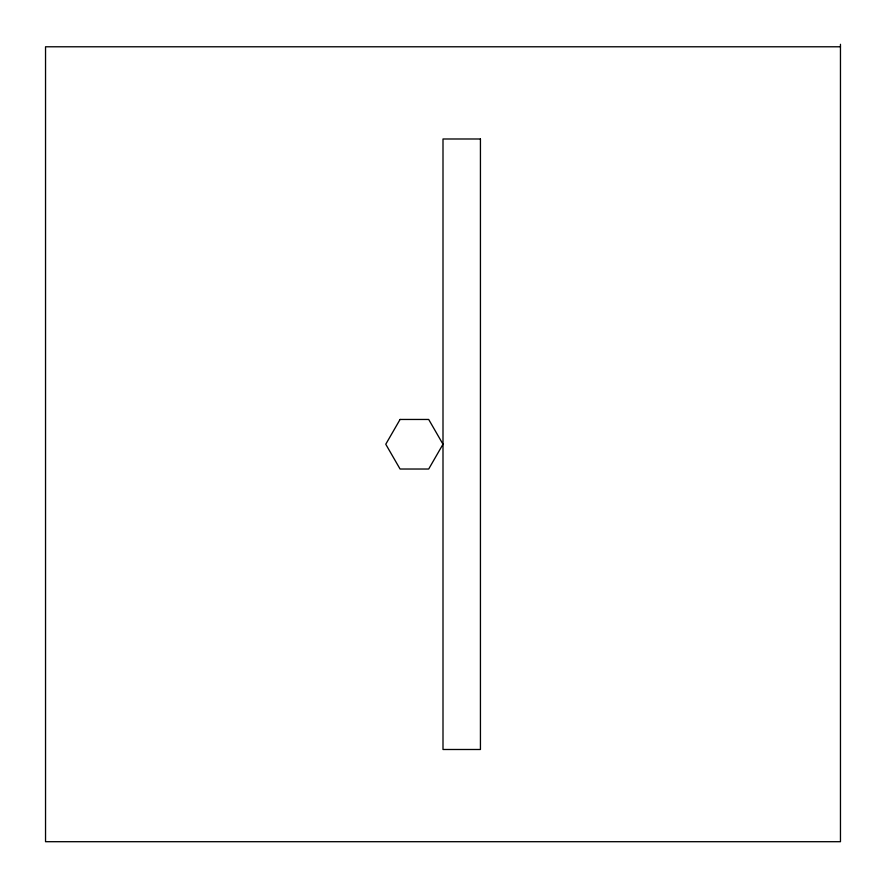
<?xml version="1.0" encoding="UTF-8"?>
<svg xmlns="http://www.w3.org/2000/svg" width="886" height="886" viewBox="0 0 886 886"><rect width="100%" height="100%" fill="white"/><g stroke="black" fill="none" stroke-linecap="round" stroke-linejoin="round"><path stroke-width="1.33" d="M840.46 46.781L45.54 46.781L45.54 841.7L840.46 841.7L840.46 44.3M400.073 419.455L385.764 444.24L400.073 469.026L428.691 469.026L443 444.24L428.691 419.455L400.073 419.455M480.433 138.991L443 138.991L443 749.49L480.433 749.49L480.433 138.991"/></g></svg>
